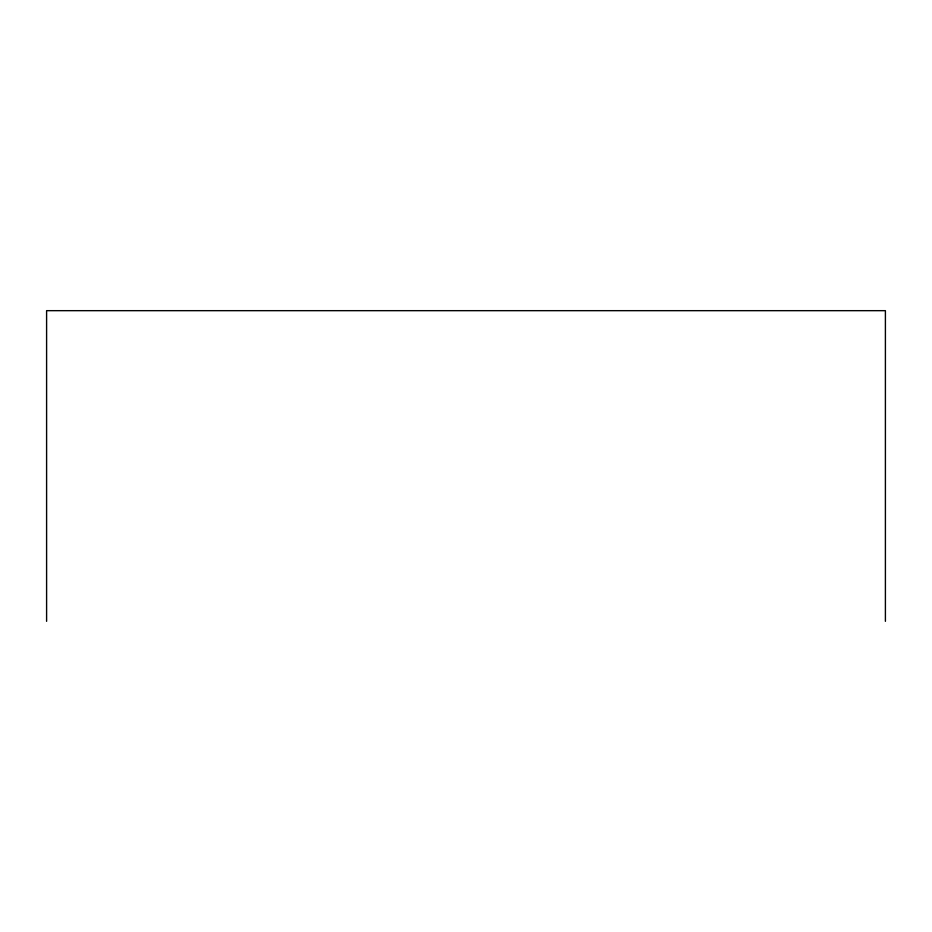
<?xml version="1.0" encoding="UTF-8"?>
<svg xmlns="http://www.w3.org/2000/svg" width="932" height="932" viewBox="0 0 932 932"><rect width="100%" height="100%" fill="white"/><g stroke="black" fill="none" stroke-linecap="round" stroke-linejoin="round"><path stroke-width="1.4" d="M885.4 621.329L885.4 310.671L46.6 310.671L46.6 621.329"/></g></svg>
